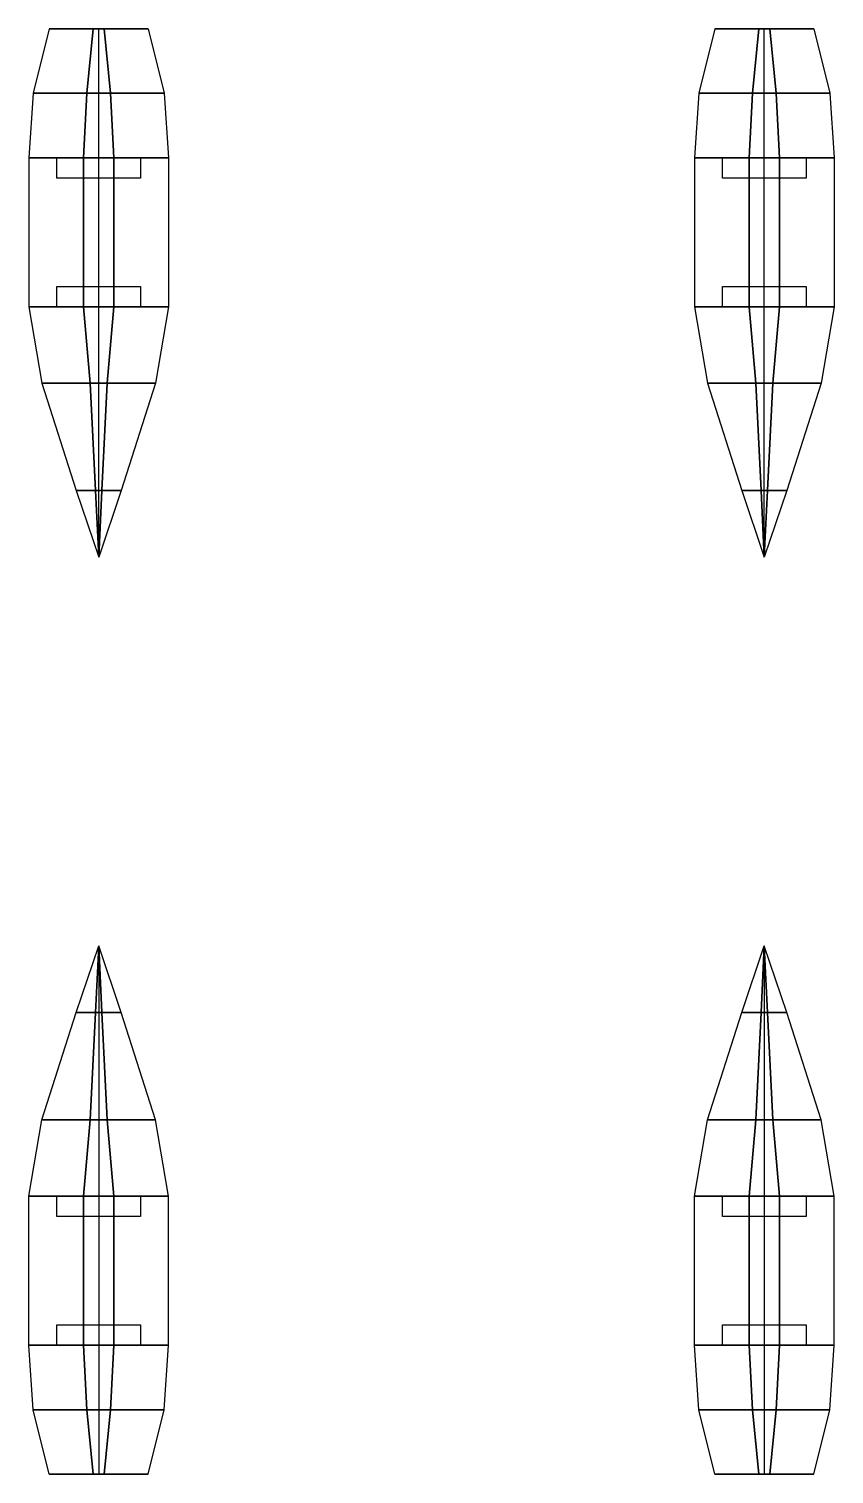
# Model space of a CAD drawing. Extents: x -3.8 to 3.8, y -7.6 to 5.9.
import ezdxf

# ---------------------------------------------------------------- set-up
doc = ezdxf.new("R2010")
doc.units = 0
doc.layers.add('BOATS', color=1, linetype='CONTINUOUS')

msp = doc.modelspace()

# ---------------------------------------------------------------- linework, layer by layer
at = {"layer": 'BOATS'}
for points in [[(-3.56, 5.89, 5.89), (-3.71, 5.29, 5.89), (-3.21, 5.29, 5.22), (-3.15, 5.89, 5.56)], [(-3.1, 5.89, 5.89), (-3.56, 5.89, 5.89), (-3.15, 5.89, 5.56), (-3.1, 5.89, 5.56)], [(-3.15, 5.89, 5.56), (-3.21, 5.29, 5.22), (-3.1, 5.29, 5.22), (-3.1, 5.89, 5.56)], [(-3.05, 5.89, 5.56), (-2.99, 5.29, 5.22), (-3.1, 5.29, 5.22), (-3.1, 5.89, 5.56)], [(-3.1, 5.89, 5.89), (-2.64, 5.89, 5.89), (-3.05, 5.89, 5.56), (-3.1, 5.89, 5.56)], [(-2.64, 5.89, 5.89), (-2.49, 5.29, 5.89), (-2.99, 5.29, 5.22), (-3.05, 5.89, 5.56)], [(2.64, 5.89, 5.89), (2.49, 5.29, 5.89), (2.99, 5.29, 5.22), (3.05, 5.89, 5.56)], [(3.1, 5.89, 5.89), (2.64, 5.89, 5.89), (3.05, 5.89, 5.56), (3.1, 5.89, 5.56)], [(3.05, 5.89, 5.56), (2.99, 5.29, 5.22), (3.1, 5.29, 5.22), (3.1, 5.89, 5.56)], [(3.1, 5.89, 5.89), (3.56, 5.89, 5.89), (3.15, 5.89, 5.56), (3.1, 5.89, 5.56)], [(3.15, 5.89, 5.56), (3.21, 5.29, 5.22), (3.1, 5.29, 5.22), (3.1, 5.89, 5.56)], [(3.56, 5.89, 5.89), (3.71, 5.29, 5.89), (3.21, 5.29, 5.22), (3.15, 5.89, 5.56)], [(-3.71, 5.29, 5.89), (-3.75, 4.69, 5.89), (-3.24, 4.69, 5.12), (-3.21, 5.29, 5.22)], [(-3.21, 5.29, 5.22), (-3.24, 4.69, 5.12), (-3.1, 4.69, 5.12), (-3.1, 5.29, 5.22)], [(-2.99, 5.29, 5.22), (-2.96, 4.69, 5.12), (-3.1, 4.69, 5.12), (-3.1, 5.29, 5.22)], [(-2.49, 5.29, 5.89), (-2.45, 4.69, 5.89), (-2.96, 4.69, 5.12), (-2.99, 5.29, 5.22)], [(2.49, 5.29, 5.89), (2.45, 4.69, 5.89), (2.96, 4.69, 5.12), (2.99, 5.29, 5.22)], [(2.99, 5.29, 5.22), (2.96, 4.69, 5.12), (3.1, 4.69, 5.12), (3.1, 5.29, 5.22)], [(3.21, 5.29, 5.22), (3.24, 4.69, 5.12), (3.1, 4.69, 5.12), (3.1, 5.29, 5.22)], [(3.71, 5.29, 5.89), (3.75, 4.69, 5.89), (3.24, 4.69, 5.12), (3.21, 5.29, 5.22)], [(-3.75, 4.69, 5.89), (-3.75, 3.3, 5.89), (-3.24, 3.3, 5.12), (-3.24, 4.69, 5.12)], [(-2.71, 4.69, 5.51), (-2.71, 4.5, 5.51), (-3.49, 4.5, 5.51), (-3.49, 4.69, 5.51)], [(-3.24, 4.69, 5.12), (-3.24, 3.3, 5.12), (-3.1, 3.3, 5.12), (-3.1, 4.69, 5.12)], [(-2.96, 4.69, 5.12), (-2.96, 3.3, 5.12), (-3.1, 3.3, 5.12), (-3.1, 4.69, 5.12)], [(-2.45, 4.69, 5.89), (-2.45, 3.3, 5.89), (-2.96, 3.3, 5.12), (-2.96, 4.69, 5.12)], [(2.45, 4.69, 5.89), (2.45, 3.3, 5.89), (2.96, 3.3, 5.12), (2.96, 4.69, 5.12)], [(3.49, 4.69, 5.51), (3.49, 4.5, 5.51), (2.71, 4.5, 5.51), (2.71, 4.69, 5.51)], [(2.96, 4.69, 5.12), (2.96, 3.3, 5.12), (3.1, 3.3, 5.12), (3.1, 4.69, 5.12)], [(3.24, 4.69, 5.12), (3.24, 3.3, 5.12), (3.1, 3.3, 5.12), (3.1, 4.69, 5.12)], [(3.75, 4.69, 5.89), (3.75, 3.3, 5.89), (3.24, 3.3, 5.12), (3.24, 4.69, 5.12)], [(-2.71, 3.49, 5.51), (-2.71, 3.3, 5.51), (-3.49, 3.3, 5.51), (-3.49, 3.49, 5.51)], [(3.49, 3.49, 5.51), (3.49, 3.3, 5.51), (2.71, 3.3, 5.51), (2.71, 3.49, 5.51)], [(-3.75, 3.3, 5.89), (-3.63, 2.59, 5.89), (-3.18, 2.59, 5.12), (-3.24, 3.3, 5.12)], [(-3.24, 3.3, 5.12), (-3.18, 2.59, 5.12), (-3.1, 2.59, 5.12), (-3.1, 3.3, 5.12)], [(-2.96, 3.3, 5.12), (-3.02, 2.59, 5.12), (-3.1, 2.59, 5.12), (-3.1, 3.3, 5.12)], [(-2.45, 3.3, 5.89), (-2.57, 2.59, 5.89), (-3.02, 2.59, 5.12), (-2.96, 3.3, 5.12)], [(2.45, 3.3, 5.89), (2.57, 2.59, 5.89), (3.02, 2.59, 5.12), (2.96, 3.3, 5.12)], [(2.96, 3.3, 5.12), (3.02, 2.59, 5.12), (3.1, 2.59, 5.12), (3.1, 3.3, 5.12)], [(3.24, 3.3, 5.12), (3.18, 2.59, 5.12), (3.1, 2.59, 5.12), (3.1, 3.3, 5.12)], [(3.75, 3.3, 5.89), (3.63, 2.59, 5.89), (3.18, 2.59, 5.12), (3.24, 3.3, 5.12)], [(-3.63, 2.59, 5.89), (-3.31, 1.59, 5.89), (-3.13, 1.59, 5.23), (-3.18, 2.59, 5.12)], [(-3.18, 2.59, 5.12), (-3.13, 1.59, 5.23), (-3.1, 1.59, 5.23), (-3.1, 2.59, 5.12)], [(-3.02, 2.59, 5.12), (-3.07, 1.59, 5.23), (-3.1, 1.59, 5.23), (-3.1, 2.59, 5.12)], [(-2.57, 2.59, 5.89), (-2.89, 1.59, 5.89), (-3.07, 1.59, 5.23), (-3.02, 2.59, 5.12)], [(2.57, 2.59, 5.89), (2.89, 1.59, 5.89), (3.07, 1.59, 5.23), (3.02, 2.59, 5.12)], [(3.02, 2.59, 5.12), (3.07, 1.59, 5.23), (3.1, 1.59, 5.23), (3.1, 2.59, 5.12)], [(3.18, 2.59, 5.12), (3.13, 1.59, 5.23), (3.1, 1.59, 5.23), (3.1, 2.59, 5.12)], [(3.63, 2.59, 5.89), (3.31, 1.59, 5.89), (3.13, 1.59, 5.23), (3.18, 2.59, 5.12)], [(-3.31, 1.59, 5.89), (-3.1, 0.97, 5.89), (-3.1, 0.97, 5.73), (-3.13, 1.59, 5.23)], [(-3.13, 1.59, 5.23), (-3.1, 0.97, 5.73), (-3.1, 0.97, 5.73), (-3.1, 1.59, 5.23)], [(-3.07, 1.59, 5.23), (-3.1, 0.97, 5.73), (-3.1, 0.97, 5.73), (-3.1, 1.59, 5.23)], [(-2.89, 1.59, 5.89), (-3.1, 0.97, 5.89), (-3.1, 0.97, 5.73), (-3.07, 1.59, 5.23)], [(2.89, 1.59, 5.89), (3.1, 0.97, 5.89), (3.1, 0.97, 5.73), (3.07, 1.59, 5.23)], [(3.07, 1.59, 5.23), (3.1, 0.97, 5.73), (3.1, 0.97, 5.73), (3.1, 1.59, 5.23)], [(3.31, 1.59, 5.89), (3.1, 0.97, 5.89), (3.1, 0.97, 5.73), (3.13, 1.59, 5.23)], [(3.13, 1.59, 5.23), (3.1, 0.97, 5.73), (3.1, 0.97, 5.73), (3.1, 1.59, 5.23)], [(-3.31, -3.27, 6.14), (-3.1, -2.65, 6.14), (-3.1, -2.65, 5.98), (-3.13, -3.27, 5.48)], [(-3.13, -3.27, 5.48), (-3.1, -2.65, 5.98), (-3.1, -2.65, 5.98), (-3.1, -3.27, 5.48)], [(-3.07, -3.27, 5.48), (-3.1, -2.65, 5.98), (-3.1, -2.65, 5.98), (-3.1, -3.27, 5.48)], [(-2.89, -3.27, 6.14), (-3.1, -2.65, 6.14), (-3.1, -2.65, 5.98), (-3.07, -3.27, 5.48)], [(2.89, -3.27, 6.14), (3.1, -2.65, 6.14), (3.1, -2.65, 5.98), (3.07, -3.27, 5.48)], [(3.07, -3.27, 5.48), (3.1, -2.65, 5.98), (3.1, -2.65, 5.98), (3.1, -3.27, 5.48)], [(3.13, -3.27, 5.48), (3.1, -2.65, 5.98), (3.1, -2.65, 5.98), (3.1, -3.27, 5.48)], [(3.31, -3.27, 6.14), (3.1, -2.65, 6.14), (3.1, -2.65, 5.98), (3.13, -3.27, 5.48)], [(-3.63, -4.27, 6.14), (-3.31, -3.27, 6.14), (-3.13, -3.27, 5.48), (-3.18, -4.27, 5.37)], [(-3.18, -4.27, 5.37), (-3.13, -3.27, 5.48), (-3.1, -3.27, 5.48), (-3.1, -4.27, 5.37)], [(-3.02, -4.27, 5.37), (-3.07, -3.27, 5.48), (-3.1, -3.27, 5.48), (-3.1, -4.27, 5.37)], [(-2.57, -4.27, 6.14), (-2.89, -3.27, 6.14), (-3.07, -3.27, 5.48), (-3.02, -4.27, 5.37)], [(2.57, -4.27, 6.14), (2.89, -3.27, 6.14), (3.07, -3.27, 5.48), (3.02, -4.27, 5.37)], [(3.02, -4.27, 5.37), (3.07, -3.27, 5.48), (3.1, -3.27, 5.48), (3.1, -4.27, 5.37)], [(3.18, -4.27, 5.37), (3.13, -3.27, 5.48), (3.1, -3.27, 5.48), (3.1, -4.27, 5.37)], [(3.63, -4.27, 6.14), (3.31, -3.27, 6.14), (3.13, -3.27, 5.48), (3.18, -4.27, 5.37)], [(-3.75, -4.98, 6.14), (-3.63, -4.27, 6.14), (-3.18, -4.27, 5.37), (-3.24, -4.98, 5.37)], [(-3.24, -4.98, 5.37), (-3.18, -4.27, 5.37), (-3.1, -4.27, 5.37), (-3.1, -4.98, 5.37)], [(-2.96, -4.98, 5.37), (-3.02, -4.27, 5.37), (-3.1, -4.27, 5.37), (-3.1, -4.98, 5.37)], [(-2.45, -4.98, 6.14), (-2.57, -4.27, 6.14), (-3.02, -4.27, 5.37), (-2.96, -4.98, 5.37)], [(2.45, -4.98, 6.14), (2.57, -4.27, 6.14), (3.02, -4.27, 5.37), (2.96, -4.98, 5.37)], [(2.96, -4.98, 5.37), (3.02, -4.27, 5.37), (3.1, -4.27, 5.37), (3.1, -4.98, 5.37)], [(3.24, -4.98, 5.37), (3.18, -4.27, 5.37), (3.1, -4.27, 5.37), (3.1, -4.98, 5.37)], [(3.75, -4.98, 6.14), (3.63, -4.27, 6.14), (3.18, -4.27, 5.37), (3.24, -4.98, 5.37)], [(-3.75, -6.37, 6.14), (-3.75, -4.98, 6.14), (-3.24, -4.98, 5.37), (-3.24, -6.37, 5.37)], [(-3.49, -5.17, 5.76), (-3.49, -4.98, 5.76), (-2.71, -4.98, 5.76), (-2.71, -5.17, 5.76)], [(-3.24, -6.37, 5.37), (-3.24, -4.98, 5.37), (-3.1, -4.98, 5.37), (-3.1, -6.37, 5.37)], [(-2.96, -6.37, 5.37), (-2.96, -4.98, 5.37), (-3.1, -4.98, 5.37), (-3.1, -6.37, 5.37)], [(-2.45, -6.37, 6.14), (-2.45, -4.98, 6.14), (-2.96, -4.98, 5.37), (-2.96, -6.37, 5.37)], [(2.45, -6.37, 6.14), (2.45, -4.98, 6.14), (2.96, -4.98, 5.37), (2.96, -6.37, 5.37)], [(2.71, -5.17, 5.76), (2.71, -4.98, 5.76), (3.49, -4.98, 5.76), (3.49, -5.17, 5.76)], [(2.96, -6.37, 5.37), (2.96, -4.98, 5.37), (3.1, -4.98, 5.37), (3.1, -6.37, 5.37)], [(3.24, -6.37, 5.37), (3.24, -4.98, 5.37), (3.1, -4.98, 5.37), (3.1, -6.37, 5.37)], [(3.75, -6.37, 6.14), (3.75, -4.98, 6.14), (3.24, -4.98, 5.37), (3.24, -6.37, 5.37)], [(-3.49, -6.37, 5.76), (-3.49, -6.18, 5.76), (-2.71, -6.18, 5.76), (-2.71, -6.37, 5.76)], [(2.71, -6.37, 5.76), (2.71, -6.18, 5.76), (3.49, -6.18, 5.76), (3.49, -6.37, 5.76)], [(-3.71, -6.97, 6.14), (-3.75, -6.37, 6.14), (-3.24, -6.37, 5.37), (-3.21, -6.97, 5.47)], [(-3.21, -6.97, 5.47), (-3.24, -6.37, 5.37), (-3.1, -6.37, 5.37), (-3.1, -6.97, 5.47)], [(-2.99, -6.97, 5.47), (-2.96, -6.37, 5.37), (-3.1, -6.37, 5.37), (-3.1, -6.97, 5.47)], [(-2.49, -6.97, 6.14), (-2.45, -6.37, 6.14), (-2.96, -6.37, 5.37), (-2.99, -6.97, 5.47)], [(2.49, -6.97, 6.14), (2.45, -6.37, 6.14), (2.96, -6.37, 5.37), (2.99, -6.97, 5.47)], [(2.99, -6.97, 5.47), (2.96, -6.37, 5.37), (3.1, -6.37, 5.37), (3.1, -6.97, 5.47)], [(3.21, -6.97, 5.47), (3.24, -6.37, 5.37), (3.1, -6.37, 5.37), (3.1, -6.97, 5.47)], [(3.71, -6.97, 6.14), (3.75, -6.37, 6.14), (3.24, -6.37, 5.37), (3.21, -6.97, 5.47)], [(-3.56, -7.57, 6.14), (-3.71, -6.97, 6.14), (-3.21, -6.97, 5.47), (-3.15, -7.57, 5.81)], [(-3.15, -7.57, 5.81), (-3.21, -6.97, 5.47), (-3.1, -6.97, 5.47), (-3.1, -7.57, 5.81)], [(-3.05, -7.57, 5.81), (-2.99, -6.97, 5.47), (-3.1, -6.97, 5.47), (-3.1, -7.57, 5.81)], [(-2.64, -7.57, 6.14), (-2.49, -6.97, 6.14), (-2.99, -6.97, 5.47), (-3.05, -7.57, 5.81)], [(2.64, -7.57, 6.14), (2.49, -6.97, 6.14), (2.99, -6.97, 5.47), (3.05, -7.57, 5.81)], [(3.05, -7.57, 5.81), (2.99, -6.97, 5.47), (3.1, -6.97, 5.47), (3.1, -7.57, 5.81)], [(3.15, -7.57, 5.81), (3.21, -6.97, 5.47), (3.1, -6.97, 5.47), (3.1, -7.57, 5.81)], [(3.56, -7.57, 6.14), (3.71, -6.97, 6.14), (3.21, -6.97, 5.47), (3.15, -7.57, 5.81)], [(-3.1, -7.57, 6.14), (-3.56, -7.57, 6.14), (-3.15, -7.57, 5.81), (-3.1, -7.57, 5.81)], [(-3.1, -7.57, 6.14), (-2.64, -7.57, 6.14), (-3.05, -7.57, 5.81), (-3.1, -7.57, 5.81)], [(3.1, -7.57, 6.14), (2.64, -7.57, 6.14), (3.05, -7.57, 5.81), (3.1, -7.57, 5.81)], [(3.1, -7.57, 6.14), (3.56, -7.57, 6.14), (3.15, -7.57, 5.81), (3.1, -7.57, 5.81)]]:
    msp.add_3dface(points, dxfattribs=at)

doc.saveas('drawing.dxf')
